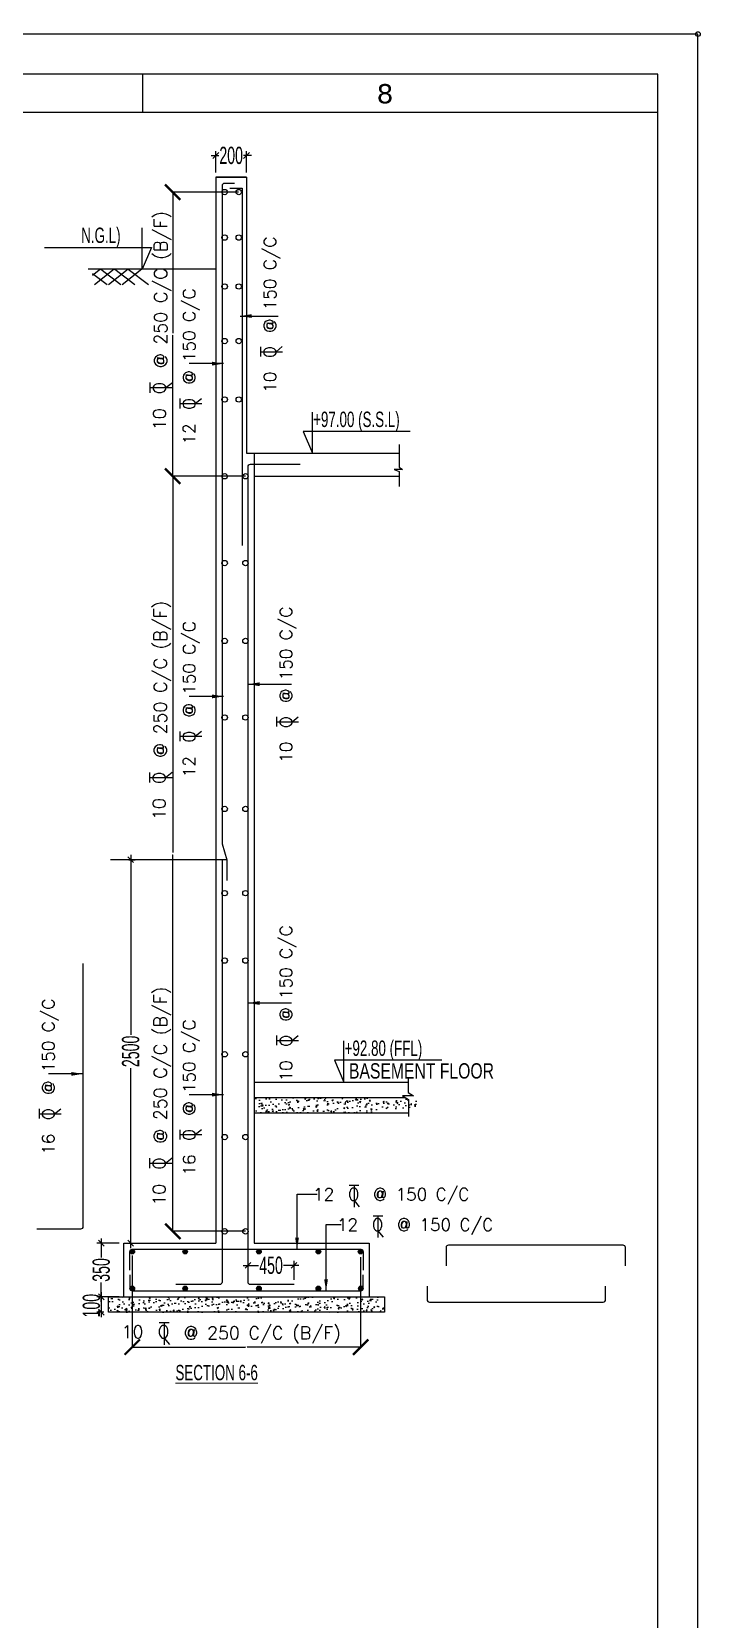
# Model space of a CAD drawing. Extents: x 1878645 to 3043969, y -1160829 to -603973.
# Drawn here: x 2233115 to 2237474, y -715862 to -705512 of the extents above; entities that cross this region are included whole.
import ezdxf
from ezdxf.enums import TextEntityAlignment as Align

# ---------------------------------------------------------------- set-up
doc = ezdxf.new("R2010")
doc.units = 0
doc.header["$LTSCALE"] = 100
doc.header["$PDMODE"] = 66
doc.linetypes.add('CONTINOUS', pattern=[0])
doc.linetypes.add('CONTINULUS', pattern=[0])
doc.layers.get('Defpoints').update_dxf_attribs({"lineweight": 0})
for name, color, linetype in [('C-HAT', 8, 'Continuous'), ('C-HATCH', 14, 'Continuous'), ('C-REINF-DOT', 2, 'Continuous'), ('C-RETAINING WALL DETAILS', 4, 'Continuous'), ('C-T6-T7- PCC HATCH', 8, 'CONTINOUS'), ('CDIM', 3, 'Continuous'), ('Dim', 3, 'Continuous'), ('REINF', 5, 'Continuous'), ('S-DIM', 9, 'Continuous'), ('S-LEVEL MARK', 4, 'Continuous')]:
    doc.layers.add(name, color=color, linetype=linetype)
doc.layers.add('STR-DIM', color=1, linetype='CONTINOUS', lineweight=5)
doc.styles.add('ROMANS', font='simplex.shx', dxfattribs={"width": 0.75})
doc.styles.add('SOBHA', font='swisscl.ttf')
doc.styles.add('sobha.sed', font='swisscl.ttf', dxfattribs={"width": 0.8})
doc.styles.get("Standard").update_dxf_attribs({"font": 'verdana.ttf'})
doc.dimstyles.new('mm ond feet with line', dxfattribs={"dimtxt": 200, "dimasz": 100, "dimexe": 0.18, "dimexo": 0.0625, "dimgap": 0.09, "dimtad": 0, "dimdec": 0, "dimzin": 0, "dimdsep": 46, "dimtxsty": 'Standard', "dimblk": 'ARCHTICK', "dimcen": 0, "dimclrd": 8, "dimclre": 8, "dimclrt": 7, "dimadec": 0, "dimazin": 0, "dimtfac": 1, "dimtdec": 0, "dimtofl": 0, "dimtmove": 0, "dimatfit": 3, "dimfxl": 1, "dimtolj": 1, "dimtzin": 0, "dimarcsym": 0})
doc.dimstyles.new('S-25 MM', dxfattribs={"dimscale": 25, "dimtxt": 2.5, "dimasz": 1.5, "dimexe": 1.15, "dimexo": 1.25, "dimgap": 0.1, "dimtad": 0, "dimdec": 0, "dimrnd": 0.0005, "dimzin": 0, "dimdsep": 46, "dimtxsty": 'sobha.sed', "dimblk": 'OBLIQUE', "dimcen": 0.09, "dimdle": 1.25, "dimclrd": 8, "dimclre": 8, "dimclrt": 6, "dimadec": 0, "dimazin": 0, "dimtfac": 1, "dimtdec": 0, "dimtofl": 0, "dimtmove": 1, "dimatfit": 3, "dimfxl": 1, "dimtolj": 1, "dimtzin": 0, "dimlwd": -1, "dimlwe": -1, "dimarcsym": 0})

# ---------------------------------------------------------------- blocks, each defined once
blk = doc.blocks.new('_OBLIQUE')
at = {"color": 0, "linetype": 'ByBlock'}
blk.add_line((-0.5, -0.5), (0.5, 0.5), dxfattribs=at)
blk = doc.blocks.new('*D122')
at = {"layer": 'Defpoints', "color": 0, "transparency": 16777216}
for p in [(2233715, -713410), (2233568, -713760), (2233715, -713760)]:
    blk.add_point(p, dxfattribs=at)
at = {"layer": 'Dim', "color": 8, "transparency": 16777216}
for p, q in [((2233684, -713410), (2233539, -713410)), ((2233568, -713379), (2233568, -713504)), ((2233568, -713792), (2233568, -713667)), ((2233684, -713760), (2233539, -713760))]:
    blk.add_line(p, q, dxfattribs=at)
at = {"layer": 'Dim', "color": 8, "transparency": 16777216, "xscale": 37.5, "yscale": 37.5, "zscale": 37.5}
for p, rotation in [((2233568, -713410), 90), ((2233568, -713760), 270)]:
    blk.add_blockref('_OBLIQUE', p, dxfattribs=dict(at, rotation=rotation))
at = {"layer": 'Dim', "color": 6, "transparency": 16777216, "insert": (2233568, -713585), "char_height": 112.5, "attachment_point": 5, "rotation": 90, "style": 'sobha.sed'}
blk.add_mtext('\\A1;350', dxfattribs=at)
blk = doc.blocks.new('*D123')
at = {"layer": 'Defpoints', "color": 0, "transparency": 16777216}
for p in [(2233615, -713760), (2233568, -713860), (2233615, -713860)]:
    blk.add_point(p, dxfattribs=at)
at = {"layer": 'Dim', "color": 8, "transparency": 16777216}
for p, q in [((2233568, -713729), (2233568, -713892)), ((2233584, -713760), (2233539, -713760)), ((2233584, -713860), (2233539, -713860))]:
    blk.add_line(p, q, dxfattribs=at)
at = {"layer": 'Dim', "color": 8, "transparency": 16777216, "xscale": 37.5, "yscale": 37.5, "zscale": 37.5}
for p, rotation in [((2233568, -713760), 90), ((2233568, -713860), 270)]:
    blk.add_blockref('_OBLIQUE', p, dxfattribs=dict(at, rotation=rotation))
at = {"layer": 'Dim', "color": 6, "transparency": 16777216, "insert": (2233504, -713818), "char_height": 112.5, "attachment_point": 5, "rotation": 90, "style": 'sobha.sed'}
blk.add_mtext('\\A1;100', dxfattribs=at)
blk = doc.blocks.new('*D124')
at = {"layer": 'Defpoints', "color": 0, "transparency": 16777216}
for p in [(2234315, -706319), (2234315, -706460), (2234515, -706460)]:
    blk.add_point(p, dxfattribs=at)
at = {"layer": 'Dim', "color": 8, "transparency": 16777216}
for p, q in [((2234284, -706319), (2234334, -706319)), ((2234315, -706429), (2234315, -706291)), ((2234547, -706319), (2234496, -706319)), ((2234515, -706429), (2234515, -706291))]:
    blk.add_line(p, q, dxfattribs=at)
at = {"layer": 'Dim', "color": 8, "transparency": 16777216, "xscale": 37.5, "yscale": 37.5, "zscale": 37.5, "rotation": 180}
blk.add_blockref('_OBLIQUE', (2234315, -706319), dxfattribs=at)
at = {"layer": 'Dim', "color": 8, "transparency": 16777216, "xscale": 37.5, "yscale": 37.5, "zscale": 37.5}
blk.add_blockref('_OBLIQUE', (2234515, -706319), dxfattribs=at)
at = {"layer": 'Dim', "color": 6, "transparency": 16777216, "insert": (2234415, -706319), "char_height": 112.5, "attachment_point": 5, "style": 'sobha.sed'}
blk.add_mtext('\\A1;200', dxfattribs=at)
blk = doc.blocks.new('_ARCHTICK')
at = {"color": 0, "linetype": 'ByBlock', "const_width": 0.15}
blk.add_lwpolyline([(-0.5, -0.5), (0.5, 0.5)], dxfattribs=at)
blk = doc.blocks.new('*D160')
at = {"layer": 'Defpoints', "color": 0, "ltscale": 0.001, "transparency": 16777216}
for p in [(2233770, -713491), (2235259, -713502), (2235259, -714088)]:
    blk.add_point(p, dxfattribs=at)
at = {"layer": 'Dim', "color": 8, "lineweight": -2, "ltscale": 0.001, "transparency": 16777216}
for p, q in [((2233770, -713491), (2233770, -714088)), ((2235259, -713502), (2235259, -714088)), ((2233770, -714088), (2234509, -714088)), ((2235259, -714088), (2234520, -714088))]:
    blk.add_line(p, q, dxfattribs=at)
at = {"layer": 'Dim', "color": 8, "lineweight": -2, "ltscale": 0.001, "transparency": 16777216, "xscale": 100, "yscale": 100, "zscale": 100, "rotation": 180}
blk.add_blockref('_ARCHTICK', (2233770, -714088), dxfattribs=at)
at = {"layer": 'Dim', "color": 8, "lineweight": -2, "ltscale": 0.001, "transparency": 16777216, "xscale": 100, "yscale": 100, "zscale": 100}
blk.add_blockref('_ARCHTICK', (2235259, -714088), dxfattribs=at)
at = {"layer": 'Dim', "color": 7, "ltscale": 0.001, "transparency": 16777216, "insert": (2234515, -714088), "char_height": 4.5, "attachment_point": 5}
blk.add_mtext('\\A1;744', dxfattribs=at)
blk = doc.blocks.new('TOR')
at = {"color": 2}
for p, q in [((-1.08, 3.13), (0.9, 3.13)), ((-0.09, 3.13), (-0.09, -1.3)), ((-0.09, 0.04), (0.95, -1.24))]:
    blk.add_line(p, q, dxfattribs=at)
at = {"color": 2, "style": 'ROMANS'}
blk.add_text('O', height=2.5, dxfattribs=at).set_placement((-1.35, 0.04))
blk.add_attdef('TOR', text='', height=2.5, dxfattribs=at).set_placement((-4.14, 0.04), align=Align.RIGHT)
blk.add_attdef('DIST', (3.77, 0.04), '', height=2.5, dxfattribs=at)
blk = doc.blocks.new('*D161')
at = {"layer": 'Defpoints', "color": 0, "transparency": 16777216}
for p in [(2234525, -713555), (2234525, -713648), (2234825, -713680)]:
    blk.add_point(p, dxfattribs=at)
at = {"layer": 'Dim', "color": 8, "transparency": 16777216}
for p, q in [((2234525, -713616), (2234525, -713526)), ((2234825, -713649), (2234825, -713526)), ((2234494, -713555), (2234594, -713555)), ((2234857, -713555), (2234757, -713555))]:
    blk.add_line(p, q, dxfattribs=at)
at = {"layer": 'Dim', "color": 8, "transparency": 16777216, "xscale": 37.5, "yscale": 37.5, "zscale": 37.5, "rotation": 180}
blk.add_blockref('_OBLIQUE', (2234525, -713555), dxfattribs=at)
at = {"layer": 'Dim', "color": 8, "transparency": 16777216, "xscale": 37.5, "yscale": 37.5, "zscale": 37.5}
blk.add_blockref('_OBLIQUE', (2234825, -713555), dxfattribs=at)
at = {"layer": 'Dim', "color": 6, "transparency": 16777216, "insert": (2234675, -713555), "char_height": 112.5, "attachment_point": 5, "style": 'sobha.sed'}
blk.add_mtext('\\A1;450', dxfattribs=at)
blk = doc.blocks.new('*D162')
at = {"layer": 'Defpoints', "color": 0, "transparency": 16777216}
for p in [(2233715, -710910), (2233760, -710910), (2233715, -713410)]:
    blk.add_point(p, dxfattribs=at)
at = {"layer": 'Dim', "color": 8, "transparency": 16777216}
for p, q in [((2233747, -710910), (2233789, -710910)), ((2233760, -710879), (2233760, -712051)), ((2233760, -713442), (2233760, -712270)), ((2233747, -713410), (2233789, -713410))]:
    blk.add_line(p, q, dxfattribs=at)
at = {"layer": 'Dim', "color": 8, "transparency": 16777216, "xscale": 37.5, "yscale": 37.5, "zscale": 37.5}
for p, rotation in [((2233760, -710910), 90), ((2233760, -713410), 270)]:
    blk.add_blockref('_OBLIQUE', p, dxfattribs=dict(at, rotation=rotation))
at = {"layer": 'Dim', "color": 6, "transparency": 16777216, "insert": (2233760, -712160), "char_height": 112.5, "attachment_point": 5, "rotation": 90, "style": 'sobha.sed'}
blk.add_mtext('\\A1;2500', dxfattribs=at)
blk = doc.blocks.new('*D163')
at = {"layer": 'Defpoints', "color": 0, "ltscale": 0.001, "transparency": 16777216}
for p in [(2234034, -708410), (2234508, -708410), (2234508, -713333)]:
    blk.add_point(p, dxfattribs=at)
at = {"layer": 'Dim', "color": 8, "lineweight": -2, "ltscale": 0.001, "transparency": 16777216}
for p, q in [((2234508, -708410), (2234033, -708410)), ((2234034, -708410), (2234034, -710864)), ((2234034, -713333), (2234034, -710879)), ((2234508, -713333), (2234033, -713333))]:
    blk.add_line(p, q, dxfattribs=at)
at = {"layer": 'Dim', "color": 8, "lineweight": -2, "ltscale": 0.001, "transparency": 16777216, "xscale": 100, "yscale": 100, "zscale": 100}
for p, rotation in [((2234034, -708410), 90), ((2234034, -713333), 270)]:
    blk.add_blockref('_ARCHTICK', p, dxfattribs=dict(at, rotation=rotation))
at = {"layer": 'Dim', "color": 7, "ltscale": 0.001, "transparency": 16777216, "insert": (2234034, -710872), "char_height": 4.5, "attachment_point": 5, "rotation": 90}
blk.add_mtext('\\A1;2461', dxfattribs=at)
blk = doc.blocks.new('*D1021')
at = {"layer": 'Defpoints', "color": 0, "ltscale": 0.001, "transparency": 16777216}
for p in [(2234034, -706558), (2234464, -706558), (2234373, -708410)]:
    blk.add_point(p, dxfattribs=at)
at = {"layer": 'Dim', "color": 8, "lineweight": -2, "ltscale": 0.001, "transparency": 16777216}
for p, q in [((2234464, -706558), (2234033, -706558)), ((2234034, -706558), (2234034, -707478)), ((2234034, -708410), (2234034, -707490)), ((2234373, -708410), (2234033, -708410))]:
    blk.add_line(p, q, dxfattribs=at)
at = {"layer": 'Dim', "color": 8, "lineweight": -2, "ltscale": 0.001, "transparency": 16777216, "xscale": 100, "yscale": 100, "zscale": 100}
for p, rotation in [((2234034, -706558), 90), ((2234034, -708410), 270)]:
    blk.add_blockref('_ARCHTICK', p, dxfattribs=dict(at, rotation=rotation))
at = {"layer": 'Dim', "color": 7, "ltscale": 0.001, "transparency": 16777216, "insert": (2234034, -707484), "char_height": 4.5, "attachment_point": 5, "rotation": 90}
blk.add_mtext('\\A1;926', dxfattribs=at)

msp = doc.modelspace()

# ---------------------------------------------------------------- hatches: boundary and pattern name
at = {"layer": 'C-HAT'}
h = msp.add_hatch(dxfattribs=at)
h.set_pattern_fill('AR-CONC', color=256, scale=0.5, angle=0.842058985)
h.set_pattern_definition([(50.84206, (1949028.69, -639530.53), (91.199619, -6.629973), [9.525, -104.775]), (355.84206, (1949028.69, -639530.53), (-19.02371, 95.259134), [7.62, -83.820292]), (101.293504, (1949036.29, -639531.085), (72.17591, 88.629157), [8.095004, -89.045122]), (47.02626, (1949028.32, -639505.13), (135.833814, -19.02698), [14.2875, -157.1625]), (97.477617, (1949039.64, -639506.72), (116.87114, 125.44417), [12.14251, -133.567804]), (352.02621, (1949028.32, -639505.13), (116.87114, 125.44417), [11.429984, -125.729866]), (21.84206, (1949041.11, -639511.3), (76.550462, -50.013001), [9.525, -104.775]), (326.84206, (1949041.11, -639511.3), (29.544248, 92.538164), [7.62, -83.82]), (72.293504, (1949047.49, -639515.465), (106.09471, 42.525163), [8.095004, -89.04497]), (38.342059, (1949028.692, -639530.532), (0.922817, 42.295649), [0, -82.804, 0, -85.09, 0, -84.1375]), (8.342059, (1949028.69, -639530.53), (32.670088, 50.5758746), [0, -48.514, 0, -80.899, 0, -32.0675]), (328.342059, (1949000.374, -639530.95), (67.8300714, -1.8677313), [0, -31.75, 0, -99.06, 0, -131.445]), (318.34206, (1948987.675, -639531.135), (73.869756, 13.800339), [0, -41.275, 0, -65.786, 0, -93.345])])
h.paths.add_polyline_path([(2233615.36061, -713760.34746), (2233615.36061, -713860.34746), (2235415.36061, -713860.34746), (2235415.36061, -713760.34746)])
at = {"layer": 'C-HATCH', "linetype": 'ByBlock'}
h = msp.add_hatch(dxfattribs=at)
h.set_pattern_fill('AR-CONC', color=8, scale=12.5)
h.set_pattern_definition([(50, (-14291493.51, 19785349.315), (89.65752283, -7.84401687), [9.375, -103.125]), (355, (-14291493.51, 19785349.315), (-17.3439167, 94.0240167), [7.5, -82.5]), (100.45144446, (-14291486.04, 19785348.66), (72.31360584, 86.17999887), [7.967524, -87.642764]), (46.1842, (-14291493.51, 19785374.31), (133.40516633, -20.6899101), [14.0625, -154.6875]), (96.6356355, (-14291482.39, 19785372.59), (116.8327432, 121.7648251), [11.95129275, -131.46422]), (351.184164, (-14291493.51, 19785374.31), (116.8327431, 121.764825), [11.25, -123.7500001]), (21, (-14291481.01, 19785368.065), (74.61338151, -50.32736133), [9.375, -103.125]), (326, (-14291481.01, 19785368.065), (30.4144165, 90.64375563), [7.5, -82.5]), (71.45144474, (-14291474.79, 19785363.87), (105.0277971, 40.3163941), [7.96752375, -87.642764]), (37.5, (-14291493.51, 19785349.315), (1.519981915, 41.61173173), [0, -81.5, 0, -83.75, 0, -82.8125]), (7.5, (-14291493.51, 19785349.315), (32.88369218, 49.301463985), [0, -47.75, 0, -79.625, 0, -31.5625]), (327.5, (-14291521.386, 19785349.315), (66.72780452, -2.819358967), [0, -31.25, 0, -97.5, 0, -129.375]), (317.5, (-14291533.886, 19785349.315), (72.89827117, 12.51312279), [0, -40.625, 0, -64.75, 0, -91.875])])
h.paths.add_polyline_path([(2235622.08956, -712535.34746), (2235365.36061, -712535.34746), (2235365.36061, -712560.34746), (2234565.36061, -712560.34746), (2234565.36061, -712460.34746), (2235599.37492, -712460.34746), (2235622.08956, -712473.64945)])
at = {"layer": 'C-REINF-DOT'}
h = msp.add_hatch(color=9, dxfattribs=at)
h.dxf.hatch_style = 1
edge = h.paths.add_edge_path()
edge.add_arc((2233770.81636, -713465.85977), 15, 0, 360)
h = msp.add_hatch(color=9, dxfattribs=at)
h.dxf.hatch_style = 1
edge = h.paths.add_edge_path()
edge.add_arc((2234115.3746, -713465.85977), 15, 0, 360)
h = msp.add_hatch(color=9, dxfattribs=at)
h.dxf.hatch_style = 1
edge = h.paths.add_edge_path()
edge.add_arc((2234595.8704, -713465.85977), 15, 0, 360)
h = msp.add_hatch(color=9, dxfattribs=at)
h.dxf.hatch_style = 1
edge = h.paths.add_edge_path()
edge.add_arc((2234983.81169, -713465.85977), 15, 0, 360)
h = msp.add_hatch(color=9, dxfattribs=at)
h.dxf.hatch_style = 1
edge = h.paths.add_edge_path()
edge.add_arc((2235258.67287, -713465.85977), 15, 0, 360)
h = msp.add_hatch(color=9, dxfattribs=at)
h.dxf.hatch_style = 1
edge = h.paths.add_edge_path()
edge.add_arc((2233770.36061, -713705.34746), 15, 0, 360)
h = msp.add_hatch(color=9, dxfattribs=at)
h.dxf.hatch_style = 1
edge = h.paths.add_edge_path()
edge.add_arc((2234115.3746, -713705.3449), 15, 0, 360)
h = msp.add_hatch(color=9, dxfattribs=at)
h.dxf.hatch_style = 1
edge = h.paths.add_edge_path()
edge.add_arc((2234595.8704, -713705.3449), 15, 0, 360)
h = msp.add_hatch(color=9, dxfattribs=at)
h.dxf.hatch_style = 1
edge = h.paths.add_edge_path()
edge.add_arc((2234983.81169, -713705.3449), 15, 0, 360)
h = msp.add_hatch(color=9, dxfattribs=at)
h.dxf.hatch_style = 1
edge = h.paths.add_edge_path()
edge.add_arc((2235260.31473, -713705.34746), 15, 0, 360)

# ---------------------------------------------------------------- linework, layer by layer
at = {"color": 35}
for p, q in [((2237458.71243, -705527.26406), (2209009.38006, -705527.26406)), ((2237458.71243, -726202.18438), (2237458.71243, -705527.26406))]:
    msp.add_line(p, q, dxfattribs=at)
for p, q in [((2237197.89345, -705788.08304), (2209260.16754, -705788.08304)), ((2233837.34114, -705788.08304), (2233837.34114, -706038.87053)), ((2237197.89345, -725951.39689), (2237197.89345, -705788.08304)), ((2237197.89345, -706038.87053), (2209510.95503, -706038.87053))]:
    msp.add_line(p, q)
msp.add_circle((2237458.71243, -705527.26406), 15.04725)
at = {"layer": 'C-REINF-DOT', "color": 7}
for centre, radius in [((2234372.79041, -706557.56775), 17.5), ((2234464.34281, -706557.56775), 17.5), ((2234372.79041, -706853.96864), 17.5), ((2234464.34281, -706853.96864), 17.5), ((2234372.79041, -707173.09414), 17.5), ((2234464.34281, -707173.09414), 17.5), ((2234372.79041, -707528.8406), 17.5), ((2234464.34281, -707528.8406), 17.5), ((2234372.79041, -707909.69857), 17.5), ((2234464.34281, -707909.69857), 17.5), ((2234372.79041, -708410.45854), 17.5), ((2234507.86061, -708410.45854), 17.5), ((2234372.79041, -708976.1729), 17.5), ((2234507.86061, -708976.1729), 17.5), ((2234372.79041, -709483.89898), 17.5), ((2234507.86061, -709483.89898), 17.5), ((2234372.79041, -709982.98446), 17.5), ((2234507.86061, -709982.98446), 17.5), ((2234372.79041, -710579.11434), 17.5), ((2234507.86061, -710579.11434), 17.5), ((2234372.79041, -711128.42721), 17.5), ((2234507.86061, -711128.42721), 17.5), ((2234372.79041, -711567.64585), 17.5), ((2234507.86061, -711567.64585), 17.5), ((2234372.79041, -712178.91183), 17.5), ((2234507.86061, -712178.91183), 17.5), ((2234372.79041, -712718.42346), 17.5), ((2234507.86061, -712718.42346), 17.5), ((2234372.79041, -713333.18239), 17.5), ((2234507.86061, -713333.18239), 17.5), ((2233770.81636, -713465.85977), 15), ((2234115.3746, -713465.85977), 15), ((2234595.8704, -713465.85977), 15), ((2234983.81169, -713465.85977), 15), ((2235258.67287, -713465.85977), 15), ((2233770.36061, -713705.34746), 15), ((2234115.3746, -713705.3449), 15), ((2234595.8704, -713705.3449), 15), ((2234983.81169, -713705.3449), 15), ((2235260.31473, -713705.34746), 15)]:
    msp.add_circle(centre, radius, dxfattribs=at)
at = {"layer": 'C-RETAINING WALL DETAILS', "color": 2}
for p, q in [((2234315.36061, -706460.34746), (2234315.36061, -713410.34746)), ((2234515.36061, -706460.34746), (2234315.36061, -706460.34746)), ((2234315.36061, -706460.34746), (2234515.36061, -706460.34746)), ((2234515.36061, -706460.34746), (2234515.36061, -708260.34746)), ((2234515.36061, -708260.34746), (2235509.81558, -708260.34746)), ((2234515.36061, -708260.34746), (2235509.81558, -708260.34746)), ((2234565.36061, -708260.34746), (2234565.36061, -713410.34746)), ((2234565.36061, -708410.34746), (2235509.81558, -708410.34746)), ((2234565.36061, -712360.34746), (2235570.1555, -712360.34746)), ((2234565.36061, -712460.34746), (2235549.37492, -712460.34746)), ((2234565.36061, -712560.34746), (2235572.08956, -712560.34746)), ((2234565.36061, -713410.34746), (2235315.36061, -713410.34746))]:
    msp.add_line(p, q, dxfattribs=at)
for points in [[(2235570.1555, -712334.77378), (2235570.1555, -712427.77731), (2235604.8545, -712449.7762), (2235532.47505, -712449.7762), (2235572.08956, -712473.64945), (2235572.08956, -712584.1852)], [(2233715.36061, -713760.34746), (2233715.36061, -713410.34746), (2234315.36061, -713410.34746)], [(2234565.36061, -713410.34746), (2235315.36061, -713410.34746), (2235315.36061, -713760.34746)]]:
    msp.add_lwpolyline(points, dxfattribs=at)
msp.add_lwpolyline([(2233615.36061, -713760.34746), (2235415.36061, -713760.34746), (2235415.36061, -713860.34746), (2233615.36061, -713860.34746)], close=True, dxfattribs=at)
at = {"layer": 'C-T6-T7- PCC HATCH', "color": 8, "linetype": 'CONTINULUS'}
for p, q in [((2234315.36061, -707060.34746), (2233482.34429, -707060.34746)), ((2233563.13507, -707060.34746), (2233510.54239, -707102.31989)), ((2233510.54239, -707087.40835), (2233606.59767, -707160.47417)), ((2233652.77705, -707060.34746), (2233524.14594, -707163.00356)), ((2233564.60904, -707060.34746), (2233696.23965, -707160.47417)), ((2233743.92533, -707060.34746), (2233615.29422, -707163.00356)), ((2233655.75732, -707060.34746), (2233787.38793, -707160.47417)), ((2233832.06101, -707060.34746), (2233703.4299, -707163.00356)), ((2233743.893, -707060.34746), (2233875.52361, -707160.47417))]:
    msp.add_line(p, q, dxfattribs=at)
at = {"layer": 'Dim', "color": 6}
msp.add_line((2234384.53358, -710910.34746), (2233627.35997, -710910.34746), dxfattribs=at)
at = {"layer": 'REINF'}
for p, q in [((2234355.36061, -710806.69286), (2234386.65686, -710910.34746)), ((2234386.65686, -710910.34746), (2234386.65686, -711046.30195))]:
    msp.add_line(p, q, dxfattribs=at)
for points in [[(2234436.76675, -706501.3019), (2234370.36061, -706501.3019, 0.4142135624), (2234355.36061, -706516.3019), (2234355.36061, -710806.69286)], [(2234825.36061, -713680.34746), (2234540.36061, -713680.34746, -0.4142135624), (2234525.36061, -713665.34746), (2234525.36061, -708347.12845, -0.4142135624), (2234540.36061, -708332.12845), (2234865.36061, -708332.12845)], [(2234355.36061, -710910.34746), (2234355.36061, -713665.34746, -0.4142135624), (2234340.36061, -713680.34746), (2234055.36061, -713680.34746)], [(2233447.98827, -711587.51171), (2233447.98827, -713303.46761, -0.4142135624), (2233432.98827, -713318.46761), (2233147.98827, -713318.46761)], [(2235818.91132, -713558.19721), (2235818.91132, -713436.27252, -0.4142135624), (2235833.91132, -713421.27252), (2236968.17263, -713421.27252, -0.4142135624), (2236983.17263, -713436.27252), (2236983.17263, -713558.19721)], [(2233755.36061, -713587.27215), (2233755.36061, -713465.34746, -0.4142135624), (2233770.36061, -713450.34746), (2235260.36061, -713450.34746, -0.4142135624), (2235275.36061, -713465.34746), (2235275.36061, -713587.27215)], [(2233755.36061, -713617.50201), (2233755.36061, -713705.34746, 0.4142135624), (2233770.36061, -713720.34746), (2235260.36061, -713720.34746, 0.4142135624), (2235275.36061, -713705.34746), (2235275.36061, -713617.50201)], [(2235692.25306, -713691.27252), (2235692.25306, -713779.11797, 0.4142135624), (2235707.25306, -713794.11797), (2236841.51438, -713794.11797, 0.4142135624), (2236856.51438, -713779.11797), (2236856.51438, -713691.27252)]]:
    msp.add_lwpolyline(points, format="xyb", dxfattribs=at)
msp.add_lwpolyline([(2234405.39597, -706530.92689), (2234485.83385, -706530.92689), (2234485.83385, -708861.96493)], dxfattribs=at)
at = {"layer": 'S-DIM', "linetype": 'Continuous'}
msp.add_lwpolyline([(2235509.81558, -708202.355), (2235509.81558, -708350.59362), (2235531.35725, -708366.99468), (2235476.99019, -708366.99468), (2235509.81558, -708380.32057), (2235509.81558, -708476.47074)], dxfattribs=at)
at = {"layer": 'S-LEVEL MARK', "color": 1, "linetype": 'CONTINULUS'}
for points in [[(2233197.86132, -706918.22193), (2233896.37712, -706918.22193), (2233835.28416, -707060.34746), (2233835.28416, -706791.7024)], [(2235582.64144, -708118.22193), (2234884.12563, -708118.22193), (2234945.2186, -708260.34746), (2234945.2186, -707991.7024)], [(2235788.09966, -712218.22193), (2235089.58386, -712218.22193), (2235150.67682, -712360.34746), (2235150.67682, -712091.7024)]]:
    msp.add_lwpolyline(points, dxfattribs=at)

# ---------------------------------------------------------------- block references
at = {"layer": 'CDIM'}
ref = msp.add_blockref('TOR', (2233990.56495, -707829.69017), dxfattribs=dict(at, xscale=33.17760000000335, yscale=33.17760000000335, zscale=33.17760000000335, rotation=90))
ref.add_attrib('TOR', '10', dxfattribs={"layer": '0', "color": 7, "height": 82.944, "rotation": 90, "style": 'ROMANS'}).set_placement((2233989.36278, -707967.20215), align=Align.RIGHT)
ref.add_attrib('DIST', '@ 250 C/C (B/F) ', (2233996.73169, -707704.58971), dxfattribs={"layer": '0', "color": 7, "height": 82.944, "rotation": 90, "style": 'ROMANS'})
at = {"layer": 'CDIM', "color": 7}
ref = msp.add_blockref('TOR', (2234708.7646, -707595.45508), dxfattribs=dict(at, xscale=32, yscale=32, zscale=32, rotation=89.99999999998404))
ref.add_attrib('TOR', '10', dxfattribs={"layer": '0', "color": 7, "height": 80, "rotation": 90, "style": 'ROMANS'}).set_placement((2234707.60511, -707728.08624), align=Align.RIGHT)
ref.add_attrib('DIST', '@ 150 C/C ', (2234707.60511, -707474.79493), dxfattribs={"layer": '0', "color": 7, "height": 80, "rotation": 90, "style": 'ROMANS'})
ref = msp.add_blockref('TOR', (2234182.46379, -707933.13979), dxfattribs=dict(at, xscale=32, yscale=32, zscale=32, rotation=89.99999999998404))
ref.add_attrib('TOR', '12', dxfattribs={"layer": '0', "color": 7, "height": 80, "rotation": 90, "style": 'ROMANS'}).set_placement((2234181.30429, -708065.77095), align=Align.RIGHT)
ref.add_attrib('DIST', '@ 150 C/C ', (2234181.30429, -707812.47964), dxfattribs={"layer": '0', "color": 7, "height": 80, "rotation": 90, "style": 'ROMANS'})
at = {"layer": 'CDIM'}
ref = msp.add_blockref('TOR', (2233988.5408, -710370.89429), dxfattribs=dict(at, xscale=33.17760000000335, yscale=33.17760000000335, zscale=33.17760000000335, rotation=90))
ref.add_attrib('TOR', '10', dxfattribs={"layer": '0', "color": 7, "height": 82.944, "rotation": 90, "style": 'ROMANS'}).set_placement((2233987.33864, -710508.40628), align=Align.RIGHT)
ref.add_attrib('DIST', '@ 250 C/C (B/F) ', (2233994.70755, -710245.79384), dxfattribs={"layer": '0', "color": 7, "height": 82.944, "rotation": 90, "style": 'ROMANS'})
at = {"layer": 'CDIM', "color": 7}
ref = msp.add_blockref('TOR', (2234813.29671, -710008.07243), dxfattribs=dict(at, xscale=32, yscale=32, zscale=32, rotation=89.99999999998404))
ref.add_attrib('TOR', '10', dxfattribs={"layer": '0', "color": 7, "height": 80, "rotation": 90, "style": 'ROMANS'}).set_placement((2234812.13721, -710140.70359), align=Align.RIGHT)
ref.add_attrib('DIST', '@ 150 C/C ', (2234812.13721, -709887.41228), dxfattribs={"layer": '0', "color": 7, "height": 80, "rotation": 90, "style": 'ROMANS'})
ref = msp.add_blockref('TOR', (2234182.46379, -710102.77466), dxfattribs=dict(at, xscale=32, yscale=32, zscale=32, rotation=89.99999999998404))
ref.add_attrib('TOR', '12', dxfattribs={"layer": '0', "color": 7, "height": 80, "rotation": 90, "style": 'ROMANS'}).set_placement((2234181.30429, -710235.40582), align=Align.RIGHT)
ref.add_attrib('DIST', '@ 150 C/C ', (2234181.30429, -709982.11451), dxfattribs={"layer": '0', "color": 7, "height": 80, "rotation": 90, "style": 'ROMANS'})
ref = msp.add_blockref('TOR', (2234813.29671, -712085.86233), dxfattribs=dict(at, xscale=32, yscale=32, zscale=32, rotation=89.99999999998404))
ref.add_attrib('TOR', '10', dxfattribs={"layer": '0', "color": 7, "height": 80, "rotation": 90, "style": 'ROMANS'}).set_placement((2234812.13721, -712218.49349), align=Align.RIGHT)
ref.add_attrib('DIST', '@ 150 C/C ', (2234812.13721, -711965.20218), dxfattribs={"layer": '0', "color": 7, "height": 80, "rotation": 90, "style": 'ROMANS'})
at = {"layer": 'CDIM'}
ref = msp.add_blockref('TOR', (2233988.5408, -712885.98185), dxfattribs=dict(at, xscale=33.17760000000335, yscale=33.17760000000335, zscale=33.17760000000335, rotation=90))
ref.add_attrib('TOR', '10', dxfattribs={"layer": '0', "color": 7, "height": 82.944, "rotation": 90, "style": 'ROMANS'}).set_placement((2233987.33864, -713023.49384), align=Align.RIGHT)
ref.add_attrib('DIST', '@ 250 C/C (B/F) ', (2233994.70755, -712760.8814), dxfattribs={"layer": '0', "color": 7, "height": 82.944, "rotation": 90, "style": 'ROMANS'})
at = {"layer": 'CDIM', "color": 7}
ref = msp.add_blockref('TOR', (2233264.76234, -712563.82057), dxfattribs=dict(at, xscale=32, yscale=32, zscale=32, rotation=89.99999999998404))
ref.add_attrib('TOR', '16', dxfattribs={"layer": '0', "color": 7, "height": 80, "rotation": 90, "style": 'ROMANS'}).set_placement((2233263.60285, -712696.45173), align=Align.RIGHT)
ref.add_attrib('DIST', '@ 150 C/C ', (2233263.60285, -712443.16041), dxfattribs={"layer": '0', "color": 7, "height": 80, "rotation": 90, "style": 'ROMANS'})
ref = msp.add_blockref('TOR', (2234182.46379, -712699.30803), dxfattribs=dict(at, xscale=32, yscale=32, zscale=32, rotation=89.99999999998404))
ref.add_attrib('TOR', '16', dxfattribs={"layer": '0', "color": 7, "height": 80, "rotation": 90, "style": 'ROMANS'}).set_placement((2234181.30429, -712831.93919), align=Align.RIGHT)
ref.add_attrib('DIST', '@ 150 C/C ', (2234181.30429, -712578.64787), dxfattribs={"layer": '0', "color": 7, "height": 80, "rotation": 90, "style": 'ROMANS'})
ref = msp.add_blockref('TOR', (2235219.56078, -713133.34042), dxfattribs=dict(at, xscale=32, yscale=32, zscale=32))
ref.add_attrib('TOR', '12', dxfattribs={"layer": '0', "color": 7, "height": 80, "rotation": 360, "style": 'ROMANS'}).set_placement((2235086.92962, -713132.18093), align=Align.RIGHT)
ref.add_attrib('DIST', '@ 150 C/C ', (2235340.22093, -713132.18093), dxfattribs={"layer": '0', "color": 7, "height": 80, "rotation": 360, "style": 'ROMANS'})
ref = msp.add_blockref('TOR', (2235375.18346, -713331.34187), dxfattribs=dict(at, xscale=32, yscale=32, zscale=32))
ref.add_attrib('TOR', '12', dxfattribs={"layer": '0', "color": 7, "height": 80, "rotation": 360, "style": 'ROMANS'}).set_placement((2235242.5523, -713330.18237), align=Align.RIGHT)
ref.add_attrib('DIST', '@ 150 C/C ', (2235495.84361, -713330.18237), dxfattribs={"layer": '0', "color": 7, "height": 80, "rotation": 360, "style": 'ROMANS'})
at = {"layer": 'CDIM'}
ref = msp.add_blockref('TOR', (2233980.46933, -714030.76507), dxfattribs=dict(at, xscale=33.17760000000335, yscale=33.17760000000335, zscale=33.17760000000335))
ref.add_attrib('TOR', '10', dxfattribs={"layer": '0', "color": 7, "height": 82.944, "style": 'ROMANS'}).set_placement((2233842.95735, -714029.56291), align=Align.RIGHT)
ref.add_attrib('DIST', '@ 250 C/C (B/F) ', (2234105.56978, -714036.93182), dxfattribs={"layer": '0', "color": 7, "height": 82.944, "style": 'ROMANS'})

# ---------------------------------------------------------------- texts
msp.add_text('8', height=125.39374).set_placement((2235363.59235, -705978.87344))
at = {"layer": 'Dim', "color": 6, "style": 'sobha.sed'}
msp.add_text('BASEMENT FLOOR', height=100, dxfattribs=at).set_placement((2235183.2261, -712337.05427))
at = {"layer": 'STR-DIM', "color": 30, "style": 'SOBHA', "width": 0.85}
for s, p in [('N.G.L)', (2233437.41671, -706889.19563)), ('+97.00 (S.S.L)', (2234949.64563, -708089.19563)), ('+92.80 (FFL)', (2235155.10386, -712189.19563)), ('%%USECTION 6-6', (2234051.85635, -714303.92906))]:
    msp.add_text(s, height=100, dxfattribs=at).set_placement(p)

# ---------------------------------------------------------------- dimensions: what is measured, and where the dimension line sits
at = {"layer": 'Dim'}
dim = msp.add_linear_dim(base=(2234315.36061, -706319.28602), p1=(2234515.36061, -706460.34746), p2=(2234315.36061, -706460.34746), dimstyle='S-25 MM', override={"dimtxt": 4.5, "dimblk": 'OBLIQUE'}, dxfattribs=at)
dim.commit()
dim.dimension.update_dxf_attribs({"geometry": '*D124', "text_midpoint": (2234415.36061, -706319.28602)})
at = {"layer": 'Dim', "ltscale": 0.001}
for base, p1, p2, picture, middle in [((2234033.62799, -706557.56775), (2234372.79041, -708410.45854), (2234464.34281, -706557.56775), '*D1021', (2234033.62799, -707484.01315)), ((2234033.62799, -708410.45854), (2234507.86061, -713333.18239), (2234507.86061, -708410.45854), '*D163', (2234033.62799, -710871.82047))]:
    dim = msp.add_linear_dim(base=base, p1=p1, p2=p2, angle=90, dimstyle='mm ond feet with line', override={"dimtxt": 4.5, "dimlfac": 0.5, "dimblk": 'ARCHTICK'}, dxfattribs=at)
    dim.commit()
    dim.dimension.update_dxf_attribs({"geometry": picture, "text_midpoint": middle})
at = {"layer": 'Dim'}
for base, p2, picture, middle in [((2233760.4914, -710910.34746), (2233715.36061, -710910.34746), '*D162', (2233760.4914, -712160.34746)), ((2233567.68025, -713760.34746), (2233715.36061, -713760.34746), '*D122', (2233567.68025, -713585.34746))]:
    dim = msp.add_linear_dim(base=base, p1=(2233715.36061, -713410.34746), p2=p2, angle=90, dimstyle='S-25 MM', override={"dimtxt": 4.5, "dimblk": 'OBLIQUE'}, dxfattribs=at)
    dim.commit()
    dim.dimension.update_dxf_attribs({"geometry": picture, "text_midpoint": middle})
at = {"layer": 'Dim', "ltscale": 0.001}
dim = msp.add_linear_dim(base=(2235258.67287, -714088.25358), p1=(2233770.36061, -713490.59742), p2=(2235258.67287, -713502.11643), dimstyle='mm ond feet with line', override={"dimtxt": 4.5, "dimlfac": 0.5, "dimblk": 'ARCHTICK'}, dxfattribs=at)
dim.commit()
dim.dimension.update_dxf_attribs({"geometry": '*D160', "text_midpoint": (2234514.51674, -714088.25358)})
at = {"layer": 'Dim'}
dim = msp.add_linear_dim(base=(2234525.36061, -713554.52113), p1=(2234825.36061, -713680.34746), p2=(2234525.36061, -713647.60586), text='450', dimstyle='S-25 MM', override={"dimtxt": 4.5, "dimtxsty": 'sobha.sed'}, dxfattribs=at)
dim.commit()
dim.dimension.update_dxf_attribs({"geometry": '*D161', "text_midpoint": (2234675.36061, -713554.52113)})
dim = msp.add_linear_dim(base=(2233567.68025, -713860.34746), p1=(2233615.36061, -713760.34746), p2=(2233615.36061, -713860.34746), angle=90, dimstyle='S-25 MM', override={"dimtxt": 4.5, "dimblk": 'OBLIQUE'}, dxfattribs=at)
dim.commit()
dim.dimension.update_dxf_attribs({"geometry": '*D123', "text_midpoint": (2233503.93025, -713818.313), "dimtype": 160})

# ---------------------------------------------------------------- leaders
for points in [[(2234474.48901, -707365.72031), (2234721.36618, -707365.72031)], [(2234365.68971, -707675.94958), (2234141.84945, -707675.94958)], [(2234525.36061, -709766.38053), (2234807.43071, -709766.38053)], [(2234365.68971, -709845.58444), (2234141.84945, -709845.58444)], [(2234525.36061, -711844.17043), (2234807.43071, -711844.17043)], [(2233447.98827, -712306.63035), (2233224.14801, -712306.63035)], [(2234365.68971, -712442.11781), (2234141.84945, -712442.11781)], [(2234844.49597, -713450.34746), (2234844.49597, -713091.14162), (2234976.54981, -713091.14162)], [(2235033.8725, -713720.34746), (2235033.8725, -713289.14306), (2235132.1725, -713289.14306)]]:
    msp.add_leader(points, dimstyle='S-25 MM', override={"dimasz": 3}, dxfattribs=at)

doc.saveas('drawing.dxf')
